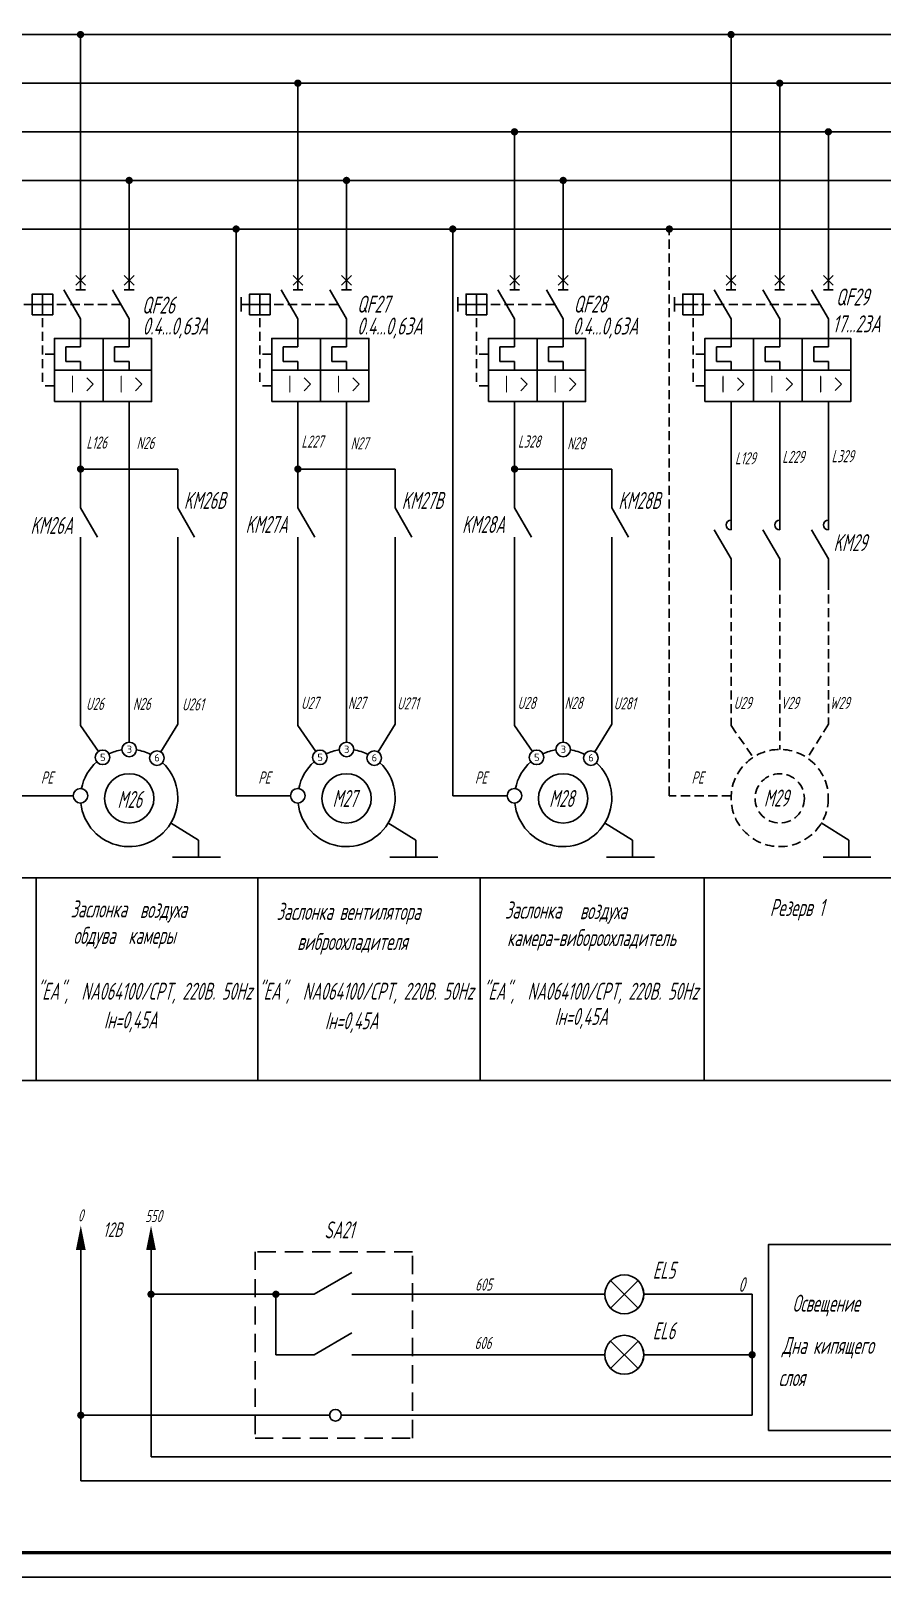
# Model space of a CAD drawing. Header units: millimetres. Extents: x 294 to 6216, y -3442 to 2720.
# Drawn here: x 767.9 to 943, y 215.3 to 533.3 of the extents above; entities that cross this region are included whole.
import ezdxf

# ---------------------------------------------------------------- set-up
doc = ezdxf.new("R2010")
doc.units = ezdxf.units.MM
doc.header["$LTSCALE"] = 15
for name, pattern in [('HIDDEN', [0.375, 0.25, -0.125]), ('HIDDEN2', [0.1875, 0.125, -0.0625]), ('K5LT_BASIC', [0])]:
    doc.linetypes.add(name, pattern=pattern)
doc.layers.add('0.35 TEXT', color=7, linetype='Continuous', lineweight=35)
doc.layers.add('LWT 0.6', color=7, linetype='Continuous', lineweight=50)
doc.layers.add('ШТРИХОВАЯ', color=7, linetype='HIDDEN')
doc.layers.add('ШТРИХОВАЯ 2', color=7, linetype='HIDDEN2')
doc.styles.add('33', font='gost.shx', dxfattribs={"width": 0.75, "oblique": 15, "height": 2.5})
doc.styles.add('34', font='gost.shx', dxfattribs={"width": 0.75, "oblique": 15, "height": 3.5})
doc.styles.add('OPIS', font='TXT.SHX', dxfattribs={"height": 1.5})

# ---------------------------------------------------------------- blocks, each defined once
blk = doc.blocks.new('Контактор 3 ф')
at = {"linetype": 'K5LT_BASIC'}
for p, q in [((0, 0), (0, -4.5)), ((10, 0), (10, -4.5)), ((20, 0), (20, -4.5)), ((0, -10.5), (-3.46, -4.5)), ((10, -10.5), (6.54, -4.5)), ((20, -10.5), (16.54, -4.5)), ((0, -10.5), (0, -15)), ((10, -10.5), (10, -15)), ((20, -10.5), (20, -15))]:
    blk.add_line(p, q, dxfattribs=at)
for centre in [(0, -3.5), (10, -3.5), (20, -3.5)]:
    blk.add_arc(centre, 1, 90, 270, dxfattribs=at)
blk = doc.blocks.new('QF+KK')
for p, q in [((0, 0), (0, -7.5)), ((10, 0), (10, -7.5)), ((20, 0), (20, -7.5)), ((-1, -6.54), (1, -4.54)), ((-1, -4.54), (1, -6.54)), ((9, -6.54), (11, -4.54)), ((9, -4.54), (11, -6.54)), ((19, -6.54), (21, -4.54)), ((19, -4.54), (21, -6.54)), ((-11.63, -11.98), (-11.63, -9.02)), ((-7.83, -8.38), (-7.83, -12.62)), ((0, -13.5), (-3.46, -7.5)), ((-1, -7.5), (1, -7.5)), ((10, -13.5), (6.54, -7.5)), ((9, -7.5), (11, -7.5)), ((20, -13.5), (16.54, -7.5)), ((19, -7.5), (21, -7.5)), ((-9.6, -10.5), (-11.63, -10.5)), ((-6.78, -10.5), (-9.95, -10.5)), ((0, -13.5), (0, -18)), ((10, -13.5), (10, -18)), ((20, -13.5), (20, -18)), ((0, -18), (0, -19.25)), ((4.62, -17.5), (4.62, -24)), ((10, -18), (10, -19.25)), ((14.62, -17.5), (14.62, -24)), ((20, -18), (20, -19.25)), ((0, -19.25), (-3, -19.25)), ((-3, -19.25), (-3, -22.25)), ((-3, -22.25), (0, -22.25)), ((0, -22.25), (0, -24)), ((10, -19.25), (7, -19.25)), ((7, -19.25), (7, -22.25)), ((7, -22.25), (10, -22.25)), ((10, -22.25), (10, -24)), ((20, -19.25), (17, -19.25)), ((17, -19.25), (17, -22.25)), ((17, -22.25), (20, -22.25)), ((20, -22.25), (20, -24)), ((4.62, -24), (4.62, -30.5)), ((14.62, -24), (14.62, -30.5)), ((1.29, -25.61), (2.6, -26.93)), ((2.6, -26.93), (1.29, -28.24)), ((11.31, -25.61), (12.63, -26.93)), ((12.63, -26.93), (11.31, -28.24)), ((21.37, -25.61), (22.68, -26.93)), ((22.68, -26.93), (21.37, -28.24)), ((0, -30.5), (0, -38)), ((10, -30.5), (10, -38)), ((20, -30.5), (20, -38))]:
    blk.add_line(p, q)
for points in [[(-9.95, -12.62), (-5.71, -12.62), (-5.71, -8.38), (-9.95, -8.38)], [(-5.38, -24), (24.62, -24), (24.62, -17.5), (-5.38, -17.5)], [(-5.38, -30.5), (24.62, -30.5), (24.62, -24), (-5.38, -24)]]:
    blk.add_lwpolyline(points, close=True)
at = {"layer": 'ШТРИХОВАЯ 2'}
for p, q in [((18.27, -10.5), (-7.83, -10.5)), ((-7.83, -10.5), (-7.83, -27.25)), ((-5.38, -20.75), (-7.83, -20.75)), ((-5.38, -27.25), (-7.83, -27.25))]:
    blk.add_line(p, q, dxfattribs=at)
at = {"layer": '0.35 TEXT', "style": '34', "width": 0.75}
for p in [(-2, -28.65), (8.03, -28.65), (18.08, -28.65)]:
    blk.add_text('I ', height=3.5, dxfattribs=at).set_placement(p)

msp = doc.modelspace()

# ---------------------------------------------------------------- linework, layer by layer
for p, q in [((1437.65, 532.549, -0.02), (334.576, 532.549, -0.02)), ((1547.638, 532.549, -0.02), (394.377, 532.549, -0.02)), ((778.118, 487.549, -0.02), (778.111, 532.549, -0.02)), ((911.91, 487.549, -0.02), (911.903, 532.549, -0.02)), ((1437.65, 522.549, -0.02), (334.576, 522.549, -0.02)), ((1547.638, 522.549, -0.02), (394.377, 522.549, -0.02)), ((822.815, 487.549, -0.02), (822.808, 522.549, -0.02)), ((921.91, 487.549, -0.02), (921.91, 522.549, -0.02)), ((1437.65, 512.549, -0.02), (334.576, 512.549, -0.02)), ((1547.638, 512.549, -0.02), (394.377, 512.549, -0.02)), ((867.373, 487.549, -0.02), (867.366, 512.549, -0.02)), ((867.373, 487.549, -0.02), (867.366, 512.549, -0.02)), ((931.91, 487.549, -0.02), (931.91, 512.549, -0.02)), ((334.576, 502.549, -0.02), (1437.65, 502.549, -0.02)), ((394.377, 502.549, -0.02), (1547.638, 502.549, -0.02)), ((788.118, 487.549, -0.02), (788.118, 502.549, -0.02)), ((832.815, 487.549, -0.02), (832.815, 502.549, -0.02)), ((877.373, 487.549, -0.02), (877.373, 502.549, -0.02)), ((877.373, 487.549, -0.02), (877.373, 502.549, -0.02)), ((810.111, 375.992, -0.02), (810.111, 492.924, -0.02)), ((854.669, 375.992, -0.02), (854.669, 492.924, -0.02)), ((854.669, 375.992, -0.02), (854.669, 492.924, -0.02)), ((334.576, 492.549, -0.02), (1435.401, 492.549, -0.02)), ((405.206, 492.549, -0.02), (1547.638, 492.549, -0.02)), ((778.118, 487.549, -0.02), (778.118, 480.049, -0.02)), ((778.118, 487.549, -0.02), (778.118, 480.049, -0.02)), ((788.118, 487.549, -0.02), (788.118, 480.049, -0.02)), ((788.118, 487.549, -0.02), (788.118, 480.049, -0.02)), ((822.815, 487.549, -0.02), (822.815, 480.049, -0.02)), ((822.815, 487.549, -0.02), (822.815, 480.049, -0.02)), ((832.815, 487.549, -0.02), (832.815, 480.049, -0.02)), ((832.815, 487.549, -0.02), (832.815, 480.049, -0.02)), ((867.373, 487.549, -0.02), (867.373, 480.049, -0.02)), ((867.373, 487.549, -0.02), (867.373, 480.049, -0.02)), ((867.373, 487.549, -0.02), (867.373, 480.049, -0.02)), ((867.373, 487.549, -0.02), (867.373, 480.049, -0.02)), ((877.373, 487.549, -0.02), (877.373, 480.049, -0.02)), ((877.373, 487.549, -0.02), (877.373, 480.049, -0.02)), ((877.373, 487.549, -0.02), (877.373, 480.049, -0.02)), ((877.373, 487.549, -0.02), (877.373, 480.049, -0.02)), ((911.91, 487.549, -0.02), (911.91, 480.049, -0.02)), ((921.91, 487.549, -0.02), (921.91, 480.049, -0.02)), ((931.91, 487.549, -0.02), (931.91, 480.049, -0.02)), ((777.118, 481.008, -0.02), (779.118, 483.008, -0.02)), ((777.118, 483.008, -0.02), (779.118, 481.008, -0.02)), ((787.118, 481.008, -0.02), (789.118, 483.008, -0.02)), ((787.118, 483.008, -0.02), (789.118, 481.008, -0.02)), ((821.815, 481.008, -0.02), (823.815, 483.008, -0.02)), ((821.815, 483.008, -0.02), (823.815, 481.008, -0.02)), ((831.815, 481.008, -0.02), (833.815, 483.008, -0.02)), ((831.815, 483.008, -0.02), (833.815, 481.008, -0.02)), ((866.373, 481.008, -0.02), (868.373, 483.008, -0.02)), ((866.373, 483.008, -0.02), (868.373, 481.008, -0.02)), ((866.373, 481.008, -0.02), (868.373, 483.008, -0.02)), ((866.373, 483.008, -0.02), (868.373, 481.008, -0.02)), ((876.373, 481.008, -0.02), (878.373, 483.008, -0.02)), ((876.373, 483.008, -0.02), (878.373, 481.008, -0.02)), ((876.373, 481.008, -0.02), (878.373, 483.008, -0.02)), ((876.373, 483.008, -0.02), (878.373, 481.008, -0.02)), ((768.522, 477.049, -0.02), (766.484, 477.049, -0.02)), ((771.343, 477.049, -0.02), (768.169, 477.049, -0.02)), ((770.288, 479.167, -0.02), (770.288, 474.93, -0.02)), ((778.118, 474.049, -0.02), (774.658, 480.049, -0.02)), ((777.118, 480.049, -0.02), (779.118, 480.049, -0.02)), ((788.118, 474.049, -0.02), (784.658, 480.049, -0.02)), ((787.118, 480.049, -0.02), (789.118, 480.049, -0.02)), ((811.182, 475.567, -0.02), (811.182, 478.53, -0.02)), ((813.219, 477.049, -0.02), (811.182, 477.049, -0.02)), ((816.04, 477.049, -0.02), (812.866, 477.049, -0.02)), ((814.985, 479.167, -0.02), (814.985, 474.93, -0.02)), ((822.815, 474.049, -0.02), (819.355, 480.049, -0.02)), ((821.815, 480.049, -0.02), (823.815, 480.049, -0.02)), ((832.815, 474.049, -0.02), (829.355, 480.049, -0.02)), ((831.815, 480.049, -0.02), (833.815, 480.049, -0.02)), ((855.74, 475.567, -0.02), (855.74, 478.53, -0.02)), ((855.74, 475.567, -0.02), (855.74, 478.53, -0.02)), ((857.777, 477.049, -0.02), (855.74, 477.049, -0.02)), ((857.777, 477.049, -0.02), (855.74, 477.049, -0.02)), ((860.598, 477.049, -0.02), (857.424, 477.049, -0.02)), ((860.598, 477.049, -0.02), (857.424, 477.049, -0.02)), ((859.543, 479.167, -0.02), (859.543, 474.93, -0.02)), ((859.543, 479.167, -0.02), (859.543, 474.93, -0.02)), ((867.373, 474.049, -0.02), (863.913, 480.049, -0.02)), ((867.373, 474.049, -0.02), (863.913, 480.049, -0.02)), ((866.373, 480.049, -0.02), (868.373, 480.049, -0.02)), ((866.373, 480.049, -0.02), (868.373, 480.049, -0.02)), ((877.373, 474.049, -0.02), (873.913, 480.049, -0.02)), ((877.373, 474.049, -0.02), (873.913, 480.049, -0.02)), ((876.373, 480.049, -0.02), (878.373, 480.049, -0.02)), ((876.373, 480.049, -0.02), (878.373, 480.049, -0.02)), ((778.118, 474.049, -0.02), (778.118, 469.549, -0.02)), ((788.118, 474.049, -0.02), (788.118, 469.549, -0.02)), ((822.815, 474.049, -0.02), (822.815, 469.549, -0.02)), ((832.815, 474.049, -0.02), (832.815, 469.549, -0.02)), ((867.373, 474.049, -0.02), (867.373, 469.549, -0.02)), ((867.373, 474.049, -0.02), (867.373, 469.549, -0.02)), ((877.373, 474.049, -0.02), (877.373, 469.549, -0.02)), ((877.373, 474.049, -0.02), (877.373, 469.549, -0.02)), ((778.118, 468.299, -0.02), (775.118, 468.299, -0.02)), ((775.118, 468.299, -0.02), (775.118, 465.299, -0.02)), ((778.118, 469.549, -0.02), (778.118, 468.299, -0.02)), ((782.741, 470.049, -0.02), (782.741, 463.549, -0.02)), ((788.118, 468.299, -0.02), (785.118, 468.299, -0.02)), ((785.118, 468.299, -0.02), (785.118, 465.299, -0.02)), ((788.118, 469.549, -0.02), (788.118, 468.299, -0.02)), ((822.815, 468.299, -0.02), (819.815, 468.299, -0.02)), ((819.815, 468.299, -0.02), (819.815, 465.299, -0.02)), ((822.815, 469.549, -0.02), (822.815, 468.299, -0.02)), ((827.439, 470.049, -0.02), (827.439, 463.549, -0.02)), ((832.815, 468.299, -0.02), (829.815, 468.299, -0.02)), ((829.815, 468.299, -0.02), (829.815, 465.299, -0.02)), ((832.815, 469.549, -0.02), (832.815, 468.299, -0.02)), ((867.373, 468.299, -0.02), (864.373, 468.299, -0.02)), ((864.373, 468.299, -0.02), (864.373, 465.299, -0.02)), ((867.373, 468.299, -0.02), (864.373, 468.299, -0.02)), ((864.373, 468.299, -0.02), (864.373, 465.299, -0.02)), ((867.373, 469.549, -0.02), (867.373, 468.299, -0.02)), ((867.373, 469.549, -0.02), (867.373, 468.299, -0.02)), ((871.997, 470.049, -0.02), (871.997, 463.549, -0.02)), ((871.997, 470.049, -0.02), (871.997, 463.549, -0.02)), ((877.373, 468.299, -0.02), (874.373, 468.299, -0.02)), ((874.373, 468.299, -0.02), (874.373, 465.299, -0.02)), ((877.373, 468.299, -0.02), (874.373, 468.299, -0.02)), ((874.373, 468.299, -0.02), (874.373, 465.299, -0.02)), ((877.373, 469.549, -0.02), (877.373, 468.299, -0.02)), ((877.373, 469.549, -0.02), (877.373, 468.299, -0.02)), ((775.118, 465.299, -0.02), (778.118, 465.299, -0.02)), ((778.118, 465.299, -0.02), (778.118, 463.549, -0.02)), ((785.118, 465.299, -0.02), (788.118, 465.299, -0.02)), ((788.118, 465.299, -0.02), (788.118, 463.549, -0.02)), ((819.815, 465.299, -0.02), (822.815, 465.299, -0.02)), ((822.815, 465.299, -0.02), (822.815, 463.549, -0.02)), ((829.815, 465.299, -0.02), (832.815, 465.299, -0.02)), ((832.815, 465.299, -0.02), (832.815, 463.549, -0.02)), ((864.373, 465.299, -0.02), (867.373, 465.299, -0.02)), ((864.373, 465.299, -0.02), (867.373, 465.299, -0.02)), ((867.373, 465.299, -0.02), (867.373, 463.549, -0.02)), ((867.373, 465.299, -0.02), (867.373, 463.549, -0.02)), ((874.373, 465.299, -0.02), (877.373, 465.299, -0.02)), ((874.373, 465.299, -0.02), (877.373, 465.299, -0.02)), ((877.373, 465.299, -0.02), (877.373, 463.549, -0.02)), ((877.373, 465.299, -0.02), (877.373, 463.549, -0.02)), ((779.405, 461.937, -0.02), (780.72, 460.623, -0.02)), ((782.741, 463.549, -0.02), (782.741, 457.049, -0.02)), ((789.429, 461.937, -0.02), (790.744, 460.623, -0.02)), ((824.102, 461.937, -0.02), (825.417, 460.623, -0.02)), ((827.439, 463.549, -0.02), (827.439, 457.049, -0.02)), ((834.127, 461.937, -0.02), (835.441, 460.623, -0.02)), ((868.66, 461.937, -0.02), (869.975, 460.623, -0.02)), ((868.66, 461.937, -0.02), (869.975, 460.623, -0.02)), ((871.997, 463.549, -0.02), (871.997, 457.049, -0.02)), ((871.997, 463.549, -0.02), (871.997, 457.049, -0.02)), ((878.685, 461.937, -0.02), (879.999, 460.623, -0.02)), ((878.685, 461.937, -0.02), (879.999, 460.623, -0.02)), ((780.72, 460.623, -0.02), (779.405, 459.308, -0.02)), ((790.744, 460.623, -0.02), (789.429, 459.308, -0.02)), ((825.417, 460.623, -0.02), (824.102, 459.308, -0.02)), ((835.441, 460.623, -0.02), (834.127, 459.308, -0.02)), ((869.975, 460.623, -0.02), (868.66, 459.308, -0.02)), ((869.975, 460.623, -0.02), (868.66, 459.308, -0.02)), ((879.999, 460.623, -0.02), (878.685, 459.308, -0.02)), ((879.999, 460.623, -0.02), (878.685, 459.308, -0.02)), ((778.118, 457.049, -0.02), (778.118, 435.189, -0.02)), ((778.118, 457.049, -0.02), (778.118, 449.549, -0.02)), ((788.118, 457.049, -0.02), (788.118, 420.159, -0.02)), ((788.118, 457.049, -0.02), (788.118, 449.549, -0.02)), ((822.815, 457.049, -0.02), (822.815, 435.189, -0.02)), ((822.815, 457.049, -0.02), (822.815, 449.549, -0.02)), ((832.815, 457.049, -0.02), (832.815, 420.159, -0.02)), ((832.815, 457.049, -0.02), (832.815, 449.549, -0.02)), ((867.373, 457.049, -0.02), (867.373, 435.189, -0.02)), ((867.373, 457.049, -0.02), (867.373, 449.549, -0.02)), ((867.373, 457.049, -0.02), (867.373, 435.189, -0.02)), ((867.373, 457.049, -0.02), (867.373, 449.549, -0.02)), ((877.373, 457.049, -0.02), (877.373, 420.159, -0.02)), ((877.373, 457.049, -0.02), (877.373, 449.549, -0.02)), ((877.373, 457.049, -0.02), (877.373, 420.159, -0.02)), ((877.373, 457.049, -0.02), (877.373, 449.549, -0.02)), ((911.91, 457.049, -0.02), (911.91, 435.189, -0.02)), ((921.91, 457.049, -0.02), (921.91, 435.189, -0.02)), ((931.91, 457.049, -0.02), (931.91, 435.189, -0.02)), ((778.118, 443.187, -0.02), (798.118, 443.187, -0.02)), ((798.118, 443.187, -0.02), (798.118, 435.189, -0.02)), ((822.815, 443.187, -0.02), (842.815, 443.187, -0.02)), ((842.815, 443.187, -0.02), (842.815, 435.189, -0.02)), ((867.373, 443.187, -0.02), (887.373, 443.187, -0.02)), ((887.373, 443.187, -0.02), (887.373, 435.189, -0.02)), ((887.373, 439.252, -0.02), (887.373, 435.189, -0.02)), ((778.118, 420.153, -0.02), (778.118, 390.423, -0.02)), ((788.118, 420.159, -0.02), (788.118, 387.022, -0.02)), ((798.118, 420.189, -0.02), (798.118, 390.693, -0.02)), ((822.815, 420.153, -0.02), (822.815, 390.423, -0.02)), ((832.815, 420.159, -0.02), (832.815, 387.022, -0.02)), ((842.815, 420.189, -0.02), (842.815, 390.693, -0.02)), ((867.373, 420.153, -0.02), (867.373, 390.423, -0.02)), ((867.373, 420.153, -0.02), (867.373, 390.423, -0.02)), ((877.373, 420.159, -0.02), (877.373, 387.022, -0.02)), ((877.373, 420.159, -0.02), (877.373, 387.022, -0.02)), ((887.373, 420.189, -0.02), (887.373, 390.693, -0.02)), ((887.373, 420.189, -0.02), (887.373, 390.693, -0.02)), ((778.118, 390.423, -0.02), (781.79, 385.123, -0.02)), ((798.118, 390.693, -0.02), (794.604, 385.016, -0.02)), ((822.815, 390.423, -0.02), (826.487, 385.123, -0.02)), ((842.815, 390.693, -0.02), (839.301, 385.016, -0.02)), ((867.373, 390.423, -0.02), (871.045, 385.123, -0.02)), ((867.373, 390.423, -0.02), (871.045, 385.123, -0.02)), ((887.373, 390.693, -0.02), (883.859, 385.016, -0.02)), ((887.373, 390.693, -0.02), (883.859, 385.016, -0.02)), ((776.605, 375.992, -0.02), (765.414, 375.992, -0.02)), ((821.302, 375.992, -0.02), (810.111, 375.992, -0.02)), ((865.86, 375.992, -0.02), (854.669, 375.992, -0.02)), ((1225.92, 359.112, -0.02), (339.705, 359.112, -0.02)), ((769.019, 359.112, -0.02), (769.019, 317.449, -0.02)), ((814.554, 359.112, -0.02), (814.554, 317.449, -0.02)), ((860.335, 359.112, -0.02), (860.335, 317.449, -0.02)), ((906.4, 359.112, -0.02), (906.4, 317.449, -0.02)), ((1225.92, 317.449, -0.02), (339.705, 317.449, -0.02)), ((778.168, 248.577, -0.02), (778.168, 282.583, -0.02)), ((792.615, 240.056, -0.02), (792.615, 282.572, -0.02)), ((826.149, 273.458, -0.02), (833.944, 277.958, -0.02)), ((792.615, 275.577, -0.02), (792.615, 275.577, -0.02)), ((892.779, 276.285, -0.02), (887.119, 270.632, -0.02)), ((892.779, 276.285, -0.02), (887.119, 270.632, -0.02)), ((892.776, 270.628, -0.02), (887.122, 276.289, -0.02)), ((892.776, 270.628, -0.02), (887.122, 276.289, -0.02)), ((826.149, 273.458, -0.02), (792.615, 273.458, -0.02)), ((818.289, 273.458, -0.02), (818.289, 273.458, -0.02)), ((818.289, 261.018, -0.02), (818.289, 273.458, -0.02)), ((873.643, 273.458, -0.02), (833.944, 273.458, -0.02)), ((873.643, 273.458, -0.02), (885.94, 273.458, -0.02)), ((893.949, 273.458, -0.02), (916.232, 273.458, -0.02)), ((916.232, 273.458, -0.02), (916.232, 248.577, -0.02)), ((826.149, 261.018, -0.02), (833.944, 265.518, -0.02)), ((826.149, 261.018, -0.02), (818.289, 261.018, -0.02)), ((873.643, 261.018, -0.02), (833.944, 261.018, -0.02)), ((873.643, 261.018, -0.02), (885.94, 261.018, -0.02)), ((892.779, 263.845, -0.02), (887.119, 258.191, -0.02)), ((892.779, 263.845, -0.02), (887.119, 258.191, -0.02)), ((892.776, 258.188, -0.02), (887.122, 263.848, -0.02)), ((892.776, 258.188, -0.02), (887.122, 263.848, -0.02)), ((893.949, 261.018, -0.02), (916.232, 261.018, -0.02)), ((829.338, 248.577, -0.02), (778.168, 248.577, -0.02)), ((778.168, 235.084, -0.02), (778.168, 248.577, -0.02)), ((916.232, 248.577, -0.02), (831.746, 248.577, -0.02)), ((308.213, 215.294, -0.02), (1569.213, 215.294, -0.02))]:
    msp.add_line(p, q)
at = {"linetype": 'K5LT_BASIC'}
for p, q in [((778.118, 435.189, -0.02), (781.578, 429.189, -0.02)), ((798.118, 435.189, -0.02), (801.578, 429.189, -0.02)), ((822.815, 435.189, -0.02), (826.275, 429.189, -0.02)), ((842.815, 435.189, -0.02), (846.275, 429.189, -0.02)), ((867.373, 435.189, -0.02), (870.833, 429.189, -0.02)), ((867.373, 435.189, -0.02), (870.833, 429.189, -0.02)), ((887.373, 435.189, -0.02), (890.833, 429.189, -0.02)), ((887.373, 435.189, -0.02), (890.833, 429.189, -0.02)), ((778.118, 424.689, -0.02), (778.118, 429.189, -0.02)), ((798.118, 423.409, -0.02), (798.118, 429.189, -0.02)), ((822.815, 424.689, -0.02), (822.815, 429.189, -0.02)), ((842.815, 423.409, -0.02), (842.815, 429.189, -0.02)), ((867.373, 424.689, -0.02), (867.373, 429.189, -0.02)), ((867.373, 424.689, -0.02), (867.373, 429.189, -0.02)), ((887.373, 423.409, -0.02), (887.373, 429.189, -0.02)), ((887.373, 423.409, -0.02), (887.373, 429.189, -0.02)), ((778.118, 424.689, -0.02), (778.118, 420.189, -0.02)), ((798.118, 423.409, -0.02), (798.118, 420.189, -0.02)), ((822.815, 424.689, -0.02), (822.815, 420.189, -0.02)), ((842.815, 423.409, -0.02), (842.815, 420.189, -0.02)), ((867.373, 424.689, -0.02), (867.373, 420.189, -0.02)), ((867.373, 424.689, -0.02), (867.373, 420.189, -0.02)), ((887.373, 423.409, -0.02), (887.373, 420.189, -0.02)), ((887.373, 423.409, -0.02), (887.373, 420.189, -0.02))]:
    msp.add_line(p, q, dxfattribs=at)
at = {"linetype": 'Continuous'}
for p, q in [((796.609, 370.401, -0.02), (802.365, 366.887, -0.02)), ((841.307, 370.401, -0.02), (847.062, 366.887, -0.02)), ((885.865, 370.401, -0.02), (891.62, 366.887, -0.02)), ((885.865, 370.401, -0.02), (891.62, 366.887, -0.02)), ((930.402, 370.401, -0.02), (936.157, 366.887, -0.02)), ((802.365, 366.887, -0.02), (802.365, 363.373, -0.02)), ((847.062, 366.887, -0.02), (847.062, 363.373, -0.02)), ((891.62, 366.887, -0.02), (891.62, 363.373, -0.02)), ((891.62, 366.887, -0.02), (891.62, 363.373, -0.02)), ((936.157, 366.887, -0.02), (936.157, 363.373, -0.02)), ((797.021, 363.373, -0.02), (806.887, 363.373, -0.02)), ((841.718, 363.373, -0.02), (851.584, 363.373, -0.02)), ((886.276, 363.373, -0.02), (896.142, 363.373, -0.02)), ((886.276, 363.373, -0.02), (896.142, 363.373, -0.02)), ((930.813, 363.373, -0.02), (940.679, 363.373, -0.02))]:
    msp.add_line(p, q, dxfattribs=at)
at = {"color": 0}
for p, q in [((792.615, 240.056, -0.02), (999.97, 240.056, -0.02)), ((778.168, 235.084, -0.02), (985.524, 235.084, -0.02))]:
    msp.add_line(p, q, dxfattribs=at)
at = {"const_width": 0.75, "elevation": -0.02}
for points in [[(777.736, 532.549, 1), (778.486, 532.549, 1)], [(911.528, 532.549, 1), (912.278, 532.549, 1)], [(822.433, 522.549, 1), (823.183, 522.549, 1)], [(921.535, 522.549, 1), (922.285, 522.549, 1)], [(866.991, 512.549, 1), (867.741, 512.549, 1)], [(866.991, 512.549, 1), (867.741, 512.549, 1)], [(931.535, 512.549, 1), (932.285, 512.549, 1)], [(787.743, 502.549, 1), (788.493, 502.549, 1)], [(832.44, 502.549, 1), (833.19, 502.549, 1)], [(876.998, 502.549, 1), (877.748, 502.549, 1)], [(876.998, 502.549, 1), (877.748, 502.549, 1)], [(809.736, 492.549, 1), (810.486, 492.549, 1)], [(854.294, 492.549, 1), (855.044, 492.549, 1)], [(854.294, 492.549, 1), (855.044, 492.549, 1)], [(898.831, 492.549, 1), (899.581, 492.549, 1)], [(777.743, 443.187, -1), (778.493, 443.187, -1)], [(822.44, 443.187, -1), (823.19, 443.187, -1)], [(866.998, 443.187, -1), (867.748, 443.187, -1)], [(866.998, 443.187, -1), (867.748, 443.187, -1)], [(792.24, 273.458, 1), (792.99, 273.458, 1)], [(817.914, 273.458, 1), (818.664, 273.458, 1)], [(915.857, 261.018, 1), (916.607, 261.018, 1)], [(777.793, 248.577, 1), (778.543, 248.577, 1)]]:
    msp.add_lwpolyline(points, format="xyb", close=True, dxfattribs=at)
at = {"elevation": -0.02}
for points in [[(768.169, 474.93), (772.406, 474.93), (772.406, 479.167), (768.169, 479.167)], [(812.866, 474.93), (817.104, 474.93), (817.104, 479.167), (812.866, 479.167)], [(857.424, 474.93), (861.661, 474.93), (861.661, 479.167), (857.424, 479.167)], [(857.424, 474.93), (861.661, 474.93), (861.661, 479.167), (857.424, 479.167)], [(772.741, 463.549), (792.741, 463.549), (792.741, 470.049), (772.741, 470.049)], [(817.439, 463.549), (837.439, 463.549), (837.439, 470.049), (817.439, 470.049)], [(861.997, 463.549), (881.997, 463.549), (881.997, 470.049), (861.997, 470.049)], [(861.997, 463.549), (881.997, 463.549), (881.997, 470.049), (861.997, 470.049)], [(772.741, 457.049), (792.741, 457.049), (792.741, 463.549), (772.741, 463.549)], [(817.439, 457.049), (837.439, 457.049), (837.439, 463.549), (817.439, 463.549)], [(861.997, 457.049), (881.997, 457.049), (881.997, 463.549), (861.997, 463.549)], [(861.997, 457.049), (881.997, 457.049), (881.997, 463.549), (861.997, 463.549)], [(919.631, 245.444), (950.422, 245.444), (950.422, 283.726), (919.631, 283.726)]]:
    msp.add_lwpolyline(points, close=True, dxfattribs=at)
for points in [[(778.168, 282.583, 2, 0, 0), (778.171, 287.583, 0, 0, 0)], [(792.615, 282.572, 2, 0, 0), (792.618, 287.572, 0, 0, 0)]]:
    msp.add_lwpolyline(points, format="xyseb", dxfattribs=at)
for centre, radius in [((782.645, 383.89, -0.02), 1.5), ((788.118, 385.522, -0.02), 1.5), ((793.814, 383.74, -0.02), 1.5), ((827.342, 383.89, -0.02), 1.5), ((832.815, 385.522, -0.02), 1.5), ((838.512, 383.74, -0.02), 1.5), ((871.9, 383.89, -0.02), 1.5), ((871.9, 383.89, -0.02), 1.5), ((877.373, 385.522, -0.02), 1.5), ((877.373, 385.522, -0.02), 1.5), ((883.07, 383.74, -0.02), 1.5), ((883.07, 383.74, -0.02), 1.5), ((788.118, 375.451, -0.02), 5.073), ((832.815, 375.451, -0.02), 5.073), ((877.373, 375.451, -0.02), 5.073), ((877.373, 375.451, -0.02), 5.073), ((778.105, 375.992, -0.02), 1.5), ((822.802, 375.992, -0.02), 1.5), ((867.36, 375.992, -0.02), 1.5), ((889.94, 273.458, -0.02), 4), ((889.949, 273.458, -0.02), 4), ((889.94, 261.018, -0.02), 4), ((889.949, 261.018, -0.02), 4), ((830.542, 248.577, -0.02), 1.204)]:
    msp.add_circle(centre, radius)
for centre, radius, start, end in [((778.118, 532.369, -0.02), 0.375, 0, 180), ((778.118, 532.369, -0.02), 0.375, 180, 0), ((911.91, 532.369, -0.02), 0.375, 0, 180), ((911.91, 532.369, -0.02), 0.375, 180, 0), ((822.815, 522.369, -0.02), 0.375, 0, 180), ((822.815, 522.369, -0.02), 0.375, 180, 0), ((921.976, 522.369, -0.02), 0.375, 0, 180), ((921.976, 522.369, -0.02), 0.375, 180, 0), ((867.373, 512.369, -0.02), 0.375, 0, 180), ((867.373, 512.369, -0.02), 0.375, 0, 180), ((867.373, 512.369, -0.02), 0.375, 180, 0), ((867.373, 512.369, -0.02), 0.375, 180, 0), ((932.041, 512.369, -0.02), 0.375, 0, 180), ((932.041, 512.369, -0.02), 0.375, 180, 0), ((788.184, 502.369, -0.02), 0.375, 0, 180), ((832.881, 502.369, -0.02), 0.375, 0, 180), ((877.439, 502.369, -0.02), 0.375, 0, 180), ((877.439, 502.369, -0.02), 0.375, 0, 180), ((788.184, 502.369, -0.02), 0.375, 180, 0), ((832.881, 502.369, -0.02), 0.375, 180, 0), ((877.439, 502.369, -0.02), 0.375, 180, 0), ((877.439, 502.369, -0.02), 0.375, 180, 0), ((788.118, 375.526, -0.02), 9.996, 98.60565, 114.59312), ((788.118, 375.526, -0.02), 9.996, 63.86533, 81.39435), ((832.815, 375.526, -0.02), 9.996, 98.60565, 114.59312), ((832.815, 375.526, -0.02), 9.996, 63.86533, 81.39435), ((877.373, 375.526, -0.02), 9.996, 98.60565, 114.59312), ((877.373, 375.526, -0.02), 9.996, 98.60565, 114.59312), ((877.373, 375.526, -0.02), 9.996, 63.86533, 81.39435), ((877.373, 375.526, -0.02), 9.996, 63.86533, 81.39435), ((788.118, 375.526, -0.02), 9.996, 185.92698, 46.65402), ((788.118, 375.526, -0.02), 9.996, 131.80442, 168.7424), ((832.815, 375.526, -0.02), 9.996, 185.92698, 46.65402), ((832.815, 375.526, -0.02), 9.996, 131.80442, 168.7424), ((877.373, 375.526, -0.02), 9.996, 185.92698, 46.65402), ((877.373, 375.526, -0.02), 9.996, 131.80442, 168.7424)]:
    msp.add_arc(centre, radius, start, end)
at = {"layer": 'LWT 0.6'}
msp.add_line((1564.213, 220.294, -0.02), (328.213, 220.294, -0.02), dxfattribs=at)
at = {"layer": 'ШТРИХОВАЯ', "elevation": -0.02}
msp.add_lwpolyline([(814.002, 243.875), (846.395, 243.875), (846.395, 282.211), (814.002, 282.211)], close=True, dxfattribs=at)
at = {"layer": 'ШТРИХОВАЯ 2'}
for p, q in [((899.206, 375.992, -0.02), (899.206, 492.924, -0.02)), ((786.388, 477.049, -0.02), (770.288, 477.049, -0.02)), ((770.288, 477.049, -0.02), (770.288, 460.299, -0.02)), ((831.085, 477.049, -0.02), (814.985, 477.049, -0.02)), ((814.985, 477.049, -0.02), (814.985, 460.299, -0.02)), ((875.643, 477.049, -0.02), (859.543, 477.049, -0.02)), ((859.543, 477.049, -0.02), (859.543, 460.299, -0.02)), ((875.643, 477.049, -0.02), (859.543, 477.049, -0.02)), ((859.543, 477.049, -0.02), (859.543, 460.299, -0.02)), ((772.741, 466.799, -0.02), (770.288, 466.799, -0.02)), ((817.439, 466.799, -0.02), (814.985, 466.799, -0.02)), ((861.997, 466.799, -0.02), (859.543, 466.799, -0.02)), ((861.997, 466.799, -0.02), (859.543, 466.799, -0.02)), ((772.741, 460.299, -0.02), (770.288, 460.299, -0.02)), ((817.439, 460.299, -0.02), (814.985, 460.299, -0.02)), ((861.997, 460.299, -0.02), (859.543, 460.299, -0.02)), ((861.997, 460.299, -0.02), (859.543, 460.299, -0.02)), ((911.91, 420.153, -0.02), (911.91, 390.423, -0.02)), ((921.91, 420.159, -0.02), (921.91, 385.522, -0.02)), ((931.91, 420.189, -0.02), (931.91, 390.693, -0.02)), ((911.91, 390.423, -0.02), (916.491, 383.811, -0.02)), ((931.91, 390.693, -0.02), (927.658, 383.824, -0.02)), ((911.897, 375.992, -0.02), (899.206, 375.992, -0.02))]:
    msp.add_line(p, q, dxfattribs=at)
for centre, radius in [((921.91, 375.526, -0.02), 9.996), ((921.91, 375.451, -0.02), 5.073)]:
    msp.add_circle(centre, radius, dxfattribs=at)

# ---------------------------------------------------------------- block references
for name, p in [('QF+KK', (911.91, 487.549, -0.02)), ('Контактор 3 ф', (911.91, 435.189, -0.02))]:
    msp.add_blockref(name, p)

# ---------------------------------------------------------------- texts
at = {"ltscale": 2, "char_height": 1.5, "width": 3, "attachment_point": 1, "style": 'OPIS'}
for s, insert in [('3', (787.608, 386.295, -0.02)), ('3', (832.305, 386.295, -0.02)), ('3', (876.863, 386.295, -0.02)), ('5', (782.127, 384.627, -0.02)), ('6', (793.283, 384.553, -0.02)), ('5', (826.825, 384.627, -0.02)), ('6', (837.98, 384.553, -0.02)), ('5', (871.383, 384.627, -0.02)), ('6', (882.538, 384.553, -0.02))]:
    msp.add_mtext(s, dxfattribs=dict(at, insert=insert))
at = {"layer": '0.35 TEXT', "oblique": 15}
for s, height, style, width, p in [('QF29', 3.5, '34', 0.8, (933.455, 476.819, -0.02)), ('QF26', 3.5, '34', 0.8, (790.729, 475.154, -0.02)), ('QF27', 3.5, '34', 0.8, (834.962, 475.354, -0.02)), ('QF28', 3.5, '34', 0.8, (879.504, 475.354, -0.02)), ('0.4...0,63A', 3.5, '34', 0.8, (790.871, 470.847, -0.02)), ('0.4...0,63A', 3.5, '34', 0.8, (834.988, 470.847, -0.02)), ('0.4...0,63A', 3.5, '34', 0.8, (879.331, 470.847, -0.02)), ('17...23A', 3.5, '34', 0.8, (932.783, 471.305, -0.02)), ('L126', 2.5, '33', 0.8, (779.309, 447.394, -0.02)), ('N26', 2.5, '33', 0.8, (789.625, 447.313, -0.02)), ('L227', 2.5, '33', 0.8, (823.541, 447.594, -0.02)), ('N27', 2.5, '33', 0.8, (833.666, 447.235, -0.02)), ('L328', 2.5, '33', 0.8, (868.084, 447.594, -0.02)), ('N28', 2.5, '33', 0.8, (878.209, 447.235, -0.02)), ('L129', 2.5, '33', 0.8, (912.721, 444.161, -0.02)), ('L229', 2.5, '33', 0.8, (922.427, 444.441, -0.02)), ('L329', 2.5, '33', 0.8, (932.563, 444.589, -0.02)), ('KM26B', 3.5, '34', 0.75, (799.374, 434.998, -0.02)), ('KM27B', 3.5, '34', 0.75, (844.175, 434.969, -0.02)), ('KM28B', 3.5, '34', 0.75, (888.718, 434.969, -0.02)), ('KM26A', 3.5, '34', 0.75, (767.82, 429.847, -0.02)), ('KM27A', 3.5, '34', 0.75, (812.052, 430.047, -0.02)), ('KM28A', 3.5, '34', 0.75, (856.595, 430.047, -0.02)), ('KM29', 3.5, '34', 0.75, (932.982, 426.306, -0.02)), ('U26', 2.5, '33', 0.8, (779.228, 393.643, -0.02)), ('N26', 2.5, '33', 0.8, (788.877, 393.643, -0.02)), ('U261', 2.5, '33', 0.8, (798.992, 393.538, -0.02)), ('U27', 2.5, '33', 0.8, (823.46, 393.843, -0.02)), ('N27', 2.5, '33', 0.8, (833.11, 393.843, -0.02)), ('U271', 2.5, '33', 0.8, (843.225, 393.738, -0.02)), ('U28', 2.5, '33', 0.8, (868.003, 393.843, -0.02)), ('N28', 2.5, '33', 0.8, (877.652, 393.843, -0.02)), ('U281', 2.5, '33', 0.8, (887.767, 393.738, -0.02)), ('U29', 2.5, '33', 0.8, (912.439, 393.843, -0.02)), ('V29', 2.5, '33', 0.8, (922.088, 393.843, -0.02)), ('W29', 2.5, '33', 0.8, (932.198, 393.843, -0.02)), ('PE', 2.5, '33', 0.8, (769.98, 378.483, -0.02)), ('PE', 2.5, '33', 0.8, (814.677, 378.483, -0.02)), ('PE', 2.5, '33', 0.8, (859.235, 378.483, -0.02)), ('PE', 2.5, '33', 0.8, (859.235, 378.483, -0.02)), ('PE', 2.5, '33', 0.8, (903.772, 378.483, -0.02)), ('M26', 3.5, '34', 0.75, (785.707, 373.477, -0.02)), ('M27', 3.5, '34', 0.75, (829.939, 373.677, -0.02)), ('M28', 3.5, '34', 0.75, (874.482, 373.677, -0.02)), ('M29', 3.5, '34', 0.75, (918.652, 373.773, -0.02)), ('Заслонка', 3.5, '34', 0.75, (776.07, 350.957, -0.02)), ('воздуха', 3.5, '34', 0.75, (790.32, 350.868, -0.02)), ('Заслонка вентилятора', 3.5, '34', 0.75, (818.424, 350.46, -0.02)), ('Заслонка ', 3.5, '34', 0.75, (865.4, 350.735, -0.02)), ('воздуха', 3.5, '34', 0.75, (880.797, 350.607, -0.02)), ('Резерв 1', 3.5, '34', 0.75, (919.887, 351.257, -0.02)), ('обдува  камеры', 3.5, '34', 0.75, (776.643, 345.512, -0.02)), ('виброохладителя', 3.5, '34', 0.75, (822.67, 344.258, -0.02)), ('камера-вибороохладитель', 3.5, '34', 0.75, (865.839, 345.058, -0.02)), ('"EA",  NA064100/CPT, 220B. 50Hz', 3.5, '34', 0.75, (769.019, 334.032, -0.02)), ('"EA",  NA064100/CPT, 220B. 50Hz', 3.5, '34', 0.75, (814.554, 334.032, -0.02)), ('"EA",  NA064100/CPT, 220B. 50Hz', 3.5, '34', 0.75, (860.777, 334.032, -0.02)), ('Iн=0,45А', 3.5, '34', 0.75, (782.919, 328.149, -0.02)), ('Iн=0,45А', 3.5, '34', 0.75, (828.365, 327.971, -0.02)), ('Iн=0,45А', 3.5, '34', 0.75, (875.588, 328.846, -0.02)), ('0', 2.5, '33', 0.8, (777.569, 288.436, -0.02)), ('550', 2.5, '33', 0.8, (791.412, 288.299, -0.02)), ('12В', 3, '33', 0.8, (782.742, 285.245, -0.02)), ('SA21', 3.5, '34', 0.75, (828.267, 284.953, -0.02)), ('EL5', 3.5, '34', 0.75, (895.804, 276.644, -0.02)), ('605', 2.5, '33', 0.8, (859.284, 274.209, -0.02)), ('0', 3, '33', 0.8, (913.413, 273.961, -0.02)), ('Освещение', 3.5, '34', 0.75, (924.516, 269.873, -0.02)), ('EL6', 3.5, '34', 0.75, (895.804, 264.204, -0.02)), ('606', 2.5, '33', 0.8, (859.17, 262.2, -0.02)), ('Дна кипящего', 3.5, '34', 0.75, (922.38, 261.189, -0.02)), ('слоя', 3.5, '34', 0.75, (921.691, 254.574, -0.02))]:
    msp.add_text(s, height=height, dxfattribs=dict(at, style=style, width=width)).set_placement(p)
at = {"layer": '0.35 TEXT', "style": '34', "width": 0.75}
for p in [(776.121, 458.903, -0.02), (786.146, 458.903, -0.02), (820.819, 458.903, -0.02), (830.843, 458.903, -0.02), (865.376, 458.903, -0.02), (865.376, 458.903, -0.02), (875.401, 458.903, -0.02), (875.401, 458.903, -0.02)]:
    msp.add_text('I ', height=3.5, dxfattribs=at).set_placement(p)

doc.saveas('drawing.dxf')
